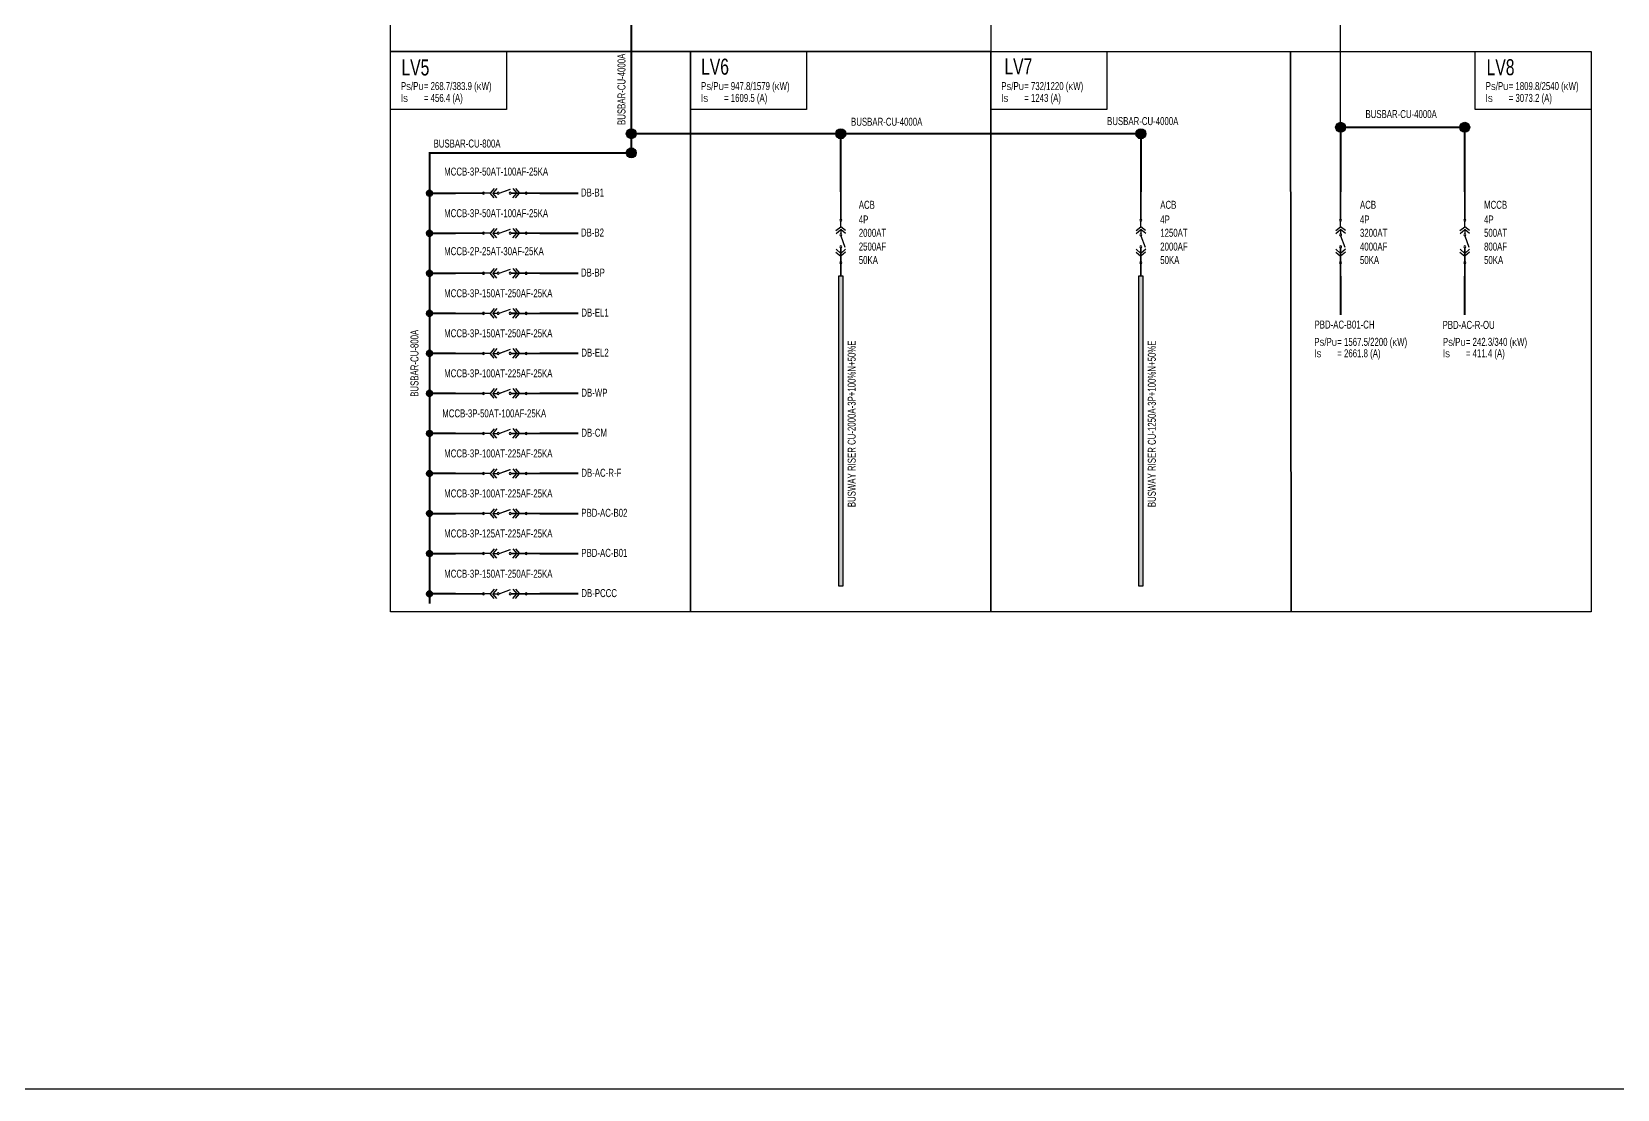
# Model space of a CAD drawing. Extents: x -5343388 to 7033982, y -486386 to 188356.
# Drawn here: x 318461 to 397726, y -486386 to -433557 of the extents above; entities that cross this region are included whole.
import ezdxf

# ---------------------------------------------------------------- set-up
doc = ezdxf.new("R2010")
doc.units = 0
doc.header["$MEASUREMENT"] = 0
doc.layers.add('Equipment', color=2, linetype='Continuous', lineweight=35)
doc.layers.add('text', color=2, linetype='Continuous')
doc.layers.add('wire', color=3, linetype='Continuous')
doc.styles.add('NKB2', font='', dxfattribs={"width": 0.7, "height": 400})
doc.styles.get('NKB2').set_extended_font_data('.VnArialH')

# ---------------------------------------------------------------- blocks, each defined once
blk = doc.blocks.new('acb')
at = {"color": 2}
for p, q in [((-239, -668), (-2, -463)), ((-237, -524), (0, -333)), ((235, -668), (-2, -463)), ((237, -524), (0, -333)), ((-239, -1460), (-2, -1666)), ((235, -1460), (-2, -1666)), ((-237, -1604), (0, -1795)), ((237, -1604), (0, -1795))]:
    blk.add_line(p, q, dxfattribs=at)
for p, q in [((-2, -782), (-207, -1346)), ((-2, -463), (-2, -681)), ((0, -333), (0, -50)), ((-2, -1666), (-2, -1382)), ((0, -1795), (0, -2078))]:
    blk.add_line(p, q)
at = {"const_width": 50}
blk.add_lwpolyline([(-207, -1346), (-2, -782)], dxfattribs=at)
for centre in [(0, 0), (-2, -731), (-2, -1332), (0, -2128)]:
    blk.add_circle(centre, 50)
blk = doc.blocks.new('vcb')
at = {"layer": 'Equipment'}
for p, q in [((0, -1400), (0, 0)), ((0, -2800), (0, -4200))]:
    blk.add_line(p, q, dxfattribs=at)
at = {"layer": 'wire'}
blk.add_blockref('acb', (0, -1400), dxfattribs=at)

msp = doc.modelspace()

# ---------------------------------------------------------------- hatches: boundary and pattern name
for points in [[(359020.08069, -445765.43878), (358790.44855, -445765.43878), (358790.44855, -461240.23624), (359020.08069, -461240.23624)], [(373796.69855, -461240.23624), (374026.33069, -461240.23624), (374026.33069, -445765.43878), (373796.69855, -445765.43878)]]:
    msp.add_hatch(color=256).paths.add_polyline_path(points)
at = {"layer": 'Equipment'}
for points in [[(338498.38247, -441624.43878, 1), (338198.38247, -441624.43878, 1)], [(338498.38247, -443624.43878, 1), (338198.38247, -443624.43878, 1)], [(338498.38247, -445624.43878, 1), (338198.38247, -445624.43878, 1)], [(338498.38247, -447624.43878, 1), (338198.38247, -447624.43878, 1)], [(338498.38247, -449624.43878, 1), (338198.38247, -449624.43878, 1)], [(338498.38247, -451624.43878, 1), (338198.38247, -451624.43878, 1)], [(338498.38247, -453624.43878, 1), (338198.38247, -453624.43878, 1)], [(338498.38247, -455624.43878, 1), (338198.38247, -455624.43878, 1)], [(338498.38247, -457624.43878, 1), (338198.38247, -457624.43878, 1)], [(338498.38247, -459624.43878, 1), (338198.38247, -459624.43878, 1)], [(338498.38247, -461634.93878, 1), (338198.38247, -461634.93878, 1)]]:
    msp.add_hatch(color=256, dxfattribs=at).paths.add_polyline_path(points)
at = {"layer": 'wire'}
for points in [[(383645.25301, -438330.54418, 1), (384145.25301, -438330.54418, 1)], [(389849.01729, -438330.54418, 1), (390349.01729, -438330.54418, 1)], [(348185.0268, -438650.28297, 1), (348685.0268, -438650.28297, 1)], [(358655.26462, -438653.04418, 1), (359155.26462, -438653.04418, 1)], [(373661.51462, -438653.04418, 1), (374161.51462, -438653.04418, 1)], [(348185.0268, -439610.78297, 1), (348685.0268, -439610.78297, 1)]]:
    msp.add_hatch(color=256, dxfattribs=at).paths.add_polyline_path(points)

# ---------------------------------------------------------------- linework, layer by layer
for points in [[(6016.37809, 188356.37426), (1372453.78938, 188356.37426), (1372453.78938, -486385.88005), (6016.37809, -486385.88005)], [(366408.38962, -434547.73624), (336395.88962, -434547.73624), (336395.88962, -426305.52979), (366408.38962, -426305.52979)], [(336395.88962, -434547.73624), (351402.13962, -434547.73624), (351402.13962, -462541.23624), (336395.88962, -462541.23624)], [(336395.88962, -434547.73624), (342188.41116, -434547.73624), (342188.41116, -437440.52979), (336395.88962, -437440.52979)], [(351402.13962, -434547.73624), (366408.38962, -434547.73624), (366408.38962, -462541.23624), (351402.13962, -462541.23624)], [(351402.13962, -434547.73624), (357194.66116, -434547.73624), (357194.66116, -437440.52979), (351402.13962, -437440.52979)], [(366408.38962, -434547.73624), (381395.88948, -434547.56216), (381414.63962, -462541.23624), (366408.38962, -462541.23624)], [(366408.38962, -434547.73624), (372200.91116, -434547.73624), (372200.91116, -437440.52979), (366408.38962, -437440.52979)], [(381395.88962, -434547.73624), (396420.88962, -434547.73624), (396420.88962, -462541.23624), (381414.63962, -462541.23624)], [(390628.36807, -434547.73624), (396420.88962, -434547.73624), (396420.88962, -437440.52979), (390628.36807, -437440.52979)], [(359020.08069, -445765.43878), (358790.44855, -445765.43878), (358790.44855, -461240.23624), (359020.08069, -461240.23624)], [(374026.33069, -445765.43878), (373796.69855, -445765.43878), (373796.69855, -461240.23624), (374026.33069, -461240.23624)]]:
    msp.add_lwpolyline(points, close=True)
for points in [[(383895.25301, -438330.54418), (383895.25301, -419147.96214)], [(366408.38962, -434547.73624), (336395.88962, -434547.73624)]]:
    msp.add_lwpolyline(points)
at = {"layer": 'Equipment'}
for centre in [(338348.38247, -441624.43878), (338348.38247, -443624.43878), (338348.38247, -445624.43878), (338348.38247, -447624.43878), (338348.38247, -449624.43878), (338348.38247, -451624.43878), (338348.38247, -453624.43878), (338348.38247, -455624.43878), (338348.38247, -457624.43878), (338348.38247, -459624.43878), (338348.38247, -461634.93878)]:
    msp.add_circle(centre, 150, dxfattribs=at)
at = {"layer": 'wire', "const_width": 100}
for points in [[(348435.0268, -430867.97016), (348435.0268, -439610.78297)], [(390348.75301, -438330.54418), (383895.25301, -438330.54418)], [(383895.25301, -438330.54418), (383895.25301, -441565.43878)], [(390099.01729, -438330.54418), (390099.01729, -441565.43878)], [(373911.51462, -438653.04418), (348435.0268, -438653.04418)], [(358905.26462, -438653.04418), (358905.26462, -441565.43878)], [(373911.51462, -438653.04418), (373911.51462, -441565.43878)], [(348435.0268, -439613.54418), (338348.38247, -439613.54418), (338348.38247, -462130.23624)], [(338348.38247, -441624.43878), (339648.88247, -441624.43878)], [(343848.88247, -441624.43878), (345790.38247, -441624.43878)], [(338348.38247, -443624.43878), (339648.88247, -443624.43878)], [(343848.88247, -443624.43878), (345790.38247, -443624.43878)], [(338348.38247, -445624.43878), (339648.88247, -445624.43878)], [(343848.88247, -445624.43878), (345790.38247, -445624.43878)], [(383895.25301, -445765.43878), (383895.25301, -447706.93878)], [(390099.01729, -445765.43878), (390099.01729, -447706.93878)], [(338348.38247, -447624.43878), (339648.88247, -447624.43878)], [(343848.88247, -447624.43878), (345790.38247, -447624.43878)], [(338348.38247, -449624.43878), (339648.88247, -449624.43878)], [(343848.88247, -449624.43878), (345790.38247, -449624.43878)], [(338348.38247, -451624.43878), (339648.88247, -451624.43878)], [(343848.88247, -451624.43878), (345790.38247, -451624.43878)], [(338348.38247, -453624.43878), (339648.88247, -453624.43878)], [(343848.88247, -453624.43878), (345790.38247, -453624.43878)], [(338348.38247, -455624.43878), (339648.88247, -455624.43878)], [(343848.88247, -455624.43878), (345790.38247, -455624.43878)], [(338348.38247, -457624.43878), (339648.88247, -457624.43878)], [(343848.88247, -457624.43878), (345790.38247, -457624.43878)], [(338348.38247, -459624.43878), (339648.88247, -459624.43878)], [(343848.88247, -459624.43878), (345790.38247, -459624.43878)], [(338348.38247, -461634.93878), (339648.88247, -461634.93878)], [(343848.88247, -461634.93878), (345790.38247, -461634.93878)]]:
    msp.add_lwpolyline(points, dxfattribs=at)
at = {"layer": 'wire'}
for centre in [(383895.25301, -438330.54418), (390099.01729, -438330.54418), (348435.0268, -438650.28297), (358905.26462, -438653.04418), (373911.51462, -438653.04418), (348435.0268, -439610.78297)]:
    msp.add_circle(centre, 250, dxfattribs=at)

# ---------------------------------------------------------------- block references
at = {"layer": 'Equipment', "xscale": -1, "rotation": 90}
for p in [(339648.88247, -441624.43878), (339648.88247, -443624.43878), (339648.88247, -445624.43878), (339648.88247, -447624.43878), (339648.88247, -449624.43878), (339648.88247, -451624.43878), (339648.88247, -453624.43878), (339648.88247, -455624.43878), (339648.88247, -457624.43878), (339648.88247, -459624.43878), (339648.88247, -461634.93878)]:
    msp.add_blockref('vcb', p, dxfattribs=at)
at = {"layer": 'Equipment', "xscale": -1}
for p in [(358905.26462, -441565.43878), (373911.51462, -441565.43878), (383895.25301, -441565.43878), (390099.01729, -441565.43878)]:
    msp.add_blockref('vcb', p, dxfattribs=at)

# ---------------------------------------------------------------- texts
at = {"layer": 'text', "attachment_point": 1, "style": 'NKB2'}
for s, insert, char_height, width in [('lv5', (336946.59624, -434941.41726), 800, 3721.8502603), ('lv6', (351924.88247, -434902.50436), 800, 3721.8502603), ('lv7', (367088.5376, -434890.00436), 800, 3721.8502603), ('lv8', (391194.73118, -434928.50436), 800, 3721.8502603), ('P{\\H0.75x;S}/P{\\H0.75x;U}', (336915.51997, -436070.37049), 400, 6783.1223581), ('I{\\H0.75x;S}', (336915.51997, -436663.37049), 400, 6783.1223581), ('= 268.7/383.9 ({\\H0.75x;K}W)', (338065.51997, -436070.37049), 400, 6783.1223581), ('= 456.4 (A)', (338065.51997, -436663.37049), 400, 6783.1223581), ('P{\\H0.75x;S}/P{\\H0.75x;U}', (351921.76997, -436070.37049), 400, 6783.1223581), ('I{\\H0.75x;S}', (351921.76997, -436663.37049), 400, 6783.1223581), ('= 947.8/1579 ({\\H0.75x;K}W)', (353071.76997, -436070.37049), 400, 6783.1223581), ('= 1609.5 (A)', (353071.76997, -436663.37049), 400, 6783.1223581), ('P{\\H0.75x;S}/P{\\H0.75x;U}', (366928.01997, -436070.37049), 400, 6783.1223581), ('I{\\H0.75x;S}', (366928.01997, -436663.37049), 400, 6783.1223581), ('= 732/1220 ({\\H0.75x;K}W)', (368078.01997, -436070.37049), 400, 6783.1223581), ('= 1243 (A)', (368078.01997, -436663.37049), 400, 6783.1223581), ('P{\\H0.75x;S}/P{\\H0.75x;U}', (391147.99843, -436070.37049), 400, 6783.1223581), ('I{\\H0.75x;S}', (391147.99843, -436663.37049), 400, 6783.1223581), ('= 1809.8/2540 ({\\H0.75x;K}W)', (392297.99843, -436070.37049), 400, 6783.1223581), ('= 3073.2 (A)', (392297.99843, -436663.37049), 400, 6783.1223581), ('busbar-CU-4000A', (385137.52769, -437468.87049), 400, 6783.1223581), ('busbar-CU-4000A', (359420.26997, -437852.87049), 400, 6783.1223581), ('busbar-CU-4000A', (372219.76997, -437820.37049), 400, 6783.1223581), ('busbar-CU-800A', (338550.26997, -438941.87049), 400, 6783.1223581), ('mccb-3p-50at-100af-25ka', (339082.07913, -440342.88555), 400, 3877.1107686), ('DB-B1', (345918.57913, -441388.88555), 400, 3877.1107686), ('acb ', (359807.75036, -442002.47888), 400, 6264.5184432), ('acb ', (374878.50036, -442002.47888), 400, 6264.5184432), ('acb ', (384862.23875, -442002.47888), 400, 6264.5184432), ('mccb', (391066.00304, -442002.47888), 400, 6264.5184432), ('mccb-3p-50at-100af-25ka', (339082.07913, -442421.38555), 400, 3877.1107686), ('4p', (359807.75036, -442736.47888), 400, 6264.5184432), ('4p', (374878.50036, -442736.47888), 400, 6264.5184432), ('4p', (384862.23875, -442736.47888), 400, 6264.5184432), ('4p', (391066.00304, -442736.47888), 400, 6264.5184432), ('DB-B2', (345918.57913, -443388.88555), 400, 3877.1107686), ('2000at', (359807.75036, -443400.97888), 400, 6264.5184432), ('1250at', (374878.50036, -443400.97888), 400, 6264.5184432), ('3200at', (384862.23875, -443400.97888), 400, 6264.5184432), ('500at', (391066.00304, -443400.97888), 400, 6264.5184432), ('mccb-2p-25at-30af-25ka', (339082.07913, -444319.88555), 400, 3877.1107686), ('2500af', (359807.75036, -444089.97888), 400, 6264.5184432), ('2000af', (374878.50036, -444089.97888), 400, 6264.5184432), ('4000af', (384862.23875, -444089.97888), 400, 6264.5184432), ('800af', (391066.00304, -444089.97888), 400, 6264.5184432), ('DB-BP', (345918.57913, -445388.88555), 400, 3877.1107686), ('50ka', (359807.75036, -444760.47888), 400, 6264.5184432), ('50ka', (374878.50036, -444760.47888), 400, 6264.5184432), ('50ka', (384862.23875, -444760.47888), 400, 6264.5184432), ('50ka', (391066.00304, -444760.47888), 400, 6264.5184432), ('mccb-3p-150at-250af-25ka', (339082.07913, -446421.38555), 400, 3877.1107686), ('DB-EL1', (345937.57913, -447388.88555), 400, 3877.1107686), ('mccb-3p-150at-250af-25ka', (339082.07913, -448421.38555), 400, 3877.1107686), ('PBD-AC-B01-CH', (382590.75301, -447986.23624), 400, 3877.1107686), ('PBD-AC-R-OU', (388991.33685, -448001.88555), 400, 3877.1107686), ('DB-EL2', (345937.57913, -449388.88555), 400, 3877.1107686), ('P{\\H0.75x;S}/P{\\H0.75x;U}', (382577.66116, -448848.52979), 400, 6783.1223581), ('I{\\H0.75x;S}', (382577.66116, -449420.52979), 400, 6783.1223581), ('= 1567.5/2200 ({\\H0.75x;K}W)', (383727.66116, -448848.52979), 400, 6783.1223581), ('= 2661.8 (A)', (383727.66116, -449420.52979), 400, 6783.1223581), ('P{\\H0.75x;S}/P{\\H0.75x;U}', (389007.66116, -448848.52979), 400, 6783.1223581), ('I{\\H0.75x;S}', (389007.66116, -449420.52979), 400, 6783.1223581), ('= 242.3/340 ({\\H0.75x;K}W)', (390157.66116, -448848.52979), 400, 6783.1223581), ('= 411.4 (A)', (390157.66116, -449420.52979), 400, 6783.1223581), ('mccb-3p-100at-225af-25ka', (339082.07913, -450421.38555), 400, 3877.1107686), ('DB-WP', (345937.57913, -451388.88555), 400, 3877.1107686), ('mccb-3p-50at-100af-25ka', (338985.07913, -452421.38555), 400, 3877.1107686), ('DB-CM', (345937.57913, -453388.88555), 400, 3877.1107686), ('mccb-3p-100at-225af-25ka', (339082.07913, -454421.38555), 400, 3877.1107686), ('DB-AC-R-F', (345937.57913, -455388.88555), 400, 3877.1107686), ('mccb-3p-100at-225af-25ka', (339082.07913, -456421.38555), 400, 3877.1107686), ('PBD-AC-B02', (345937.57913, -457388.88555), 400, 3877.1107686), ('mccb-3p-125at-225af-25ka', (339082.07913, -458421.38555), 400, 3877.1107686), ('PBD-AC-B01', (345937.57913, -459388.88555), 400, 3877.1107686), ('mccb-3p-150at-250af-25ka', (339082.07913, -460431.88555), 400, 3877.1107686), ('db-pccc', (345937.57913, -461399.38555), 400, 3877.1107686)]:
    msp.add_mtext(s, dxfattribs=dict(at, insert=insert, char_height=char_height, width=width))
at = {"layer": 'text', "char_height": 400, "attachment_point": 1, "rotation": 90, "style": 'NKB2'}
for s, insert, width in [('busbar-CU-4000A', (347744.6274, -438216.01306), 7105.6223581), ('busbar-CU-800A', (337395.6274, -451793.51306), 6783.1223581), ('busway riser cu-2000a-3p+100%n+50%e', (359250.87143, -457307.70646), 10864.6295437), ('busway riser cu-1250a-3p+100%n+50%e', (374257.12143, -457307.70646), 10864.6295437)]:
    msp.add_mtext(s, dxfattribs=dict(at, insert=insert, width=width))

doc.saveas('drawing.dxf')
